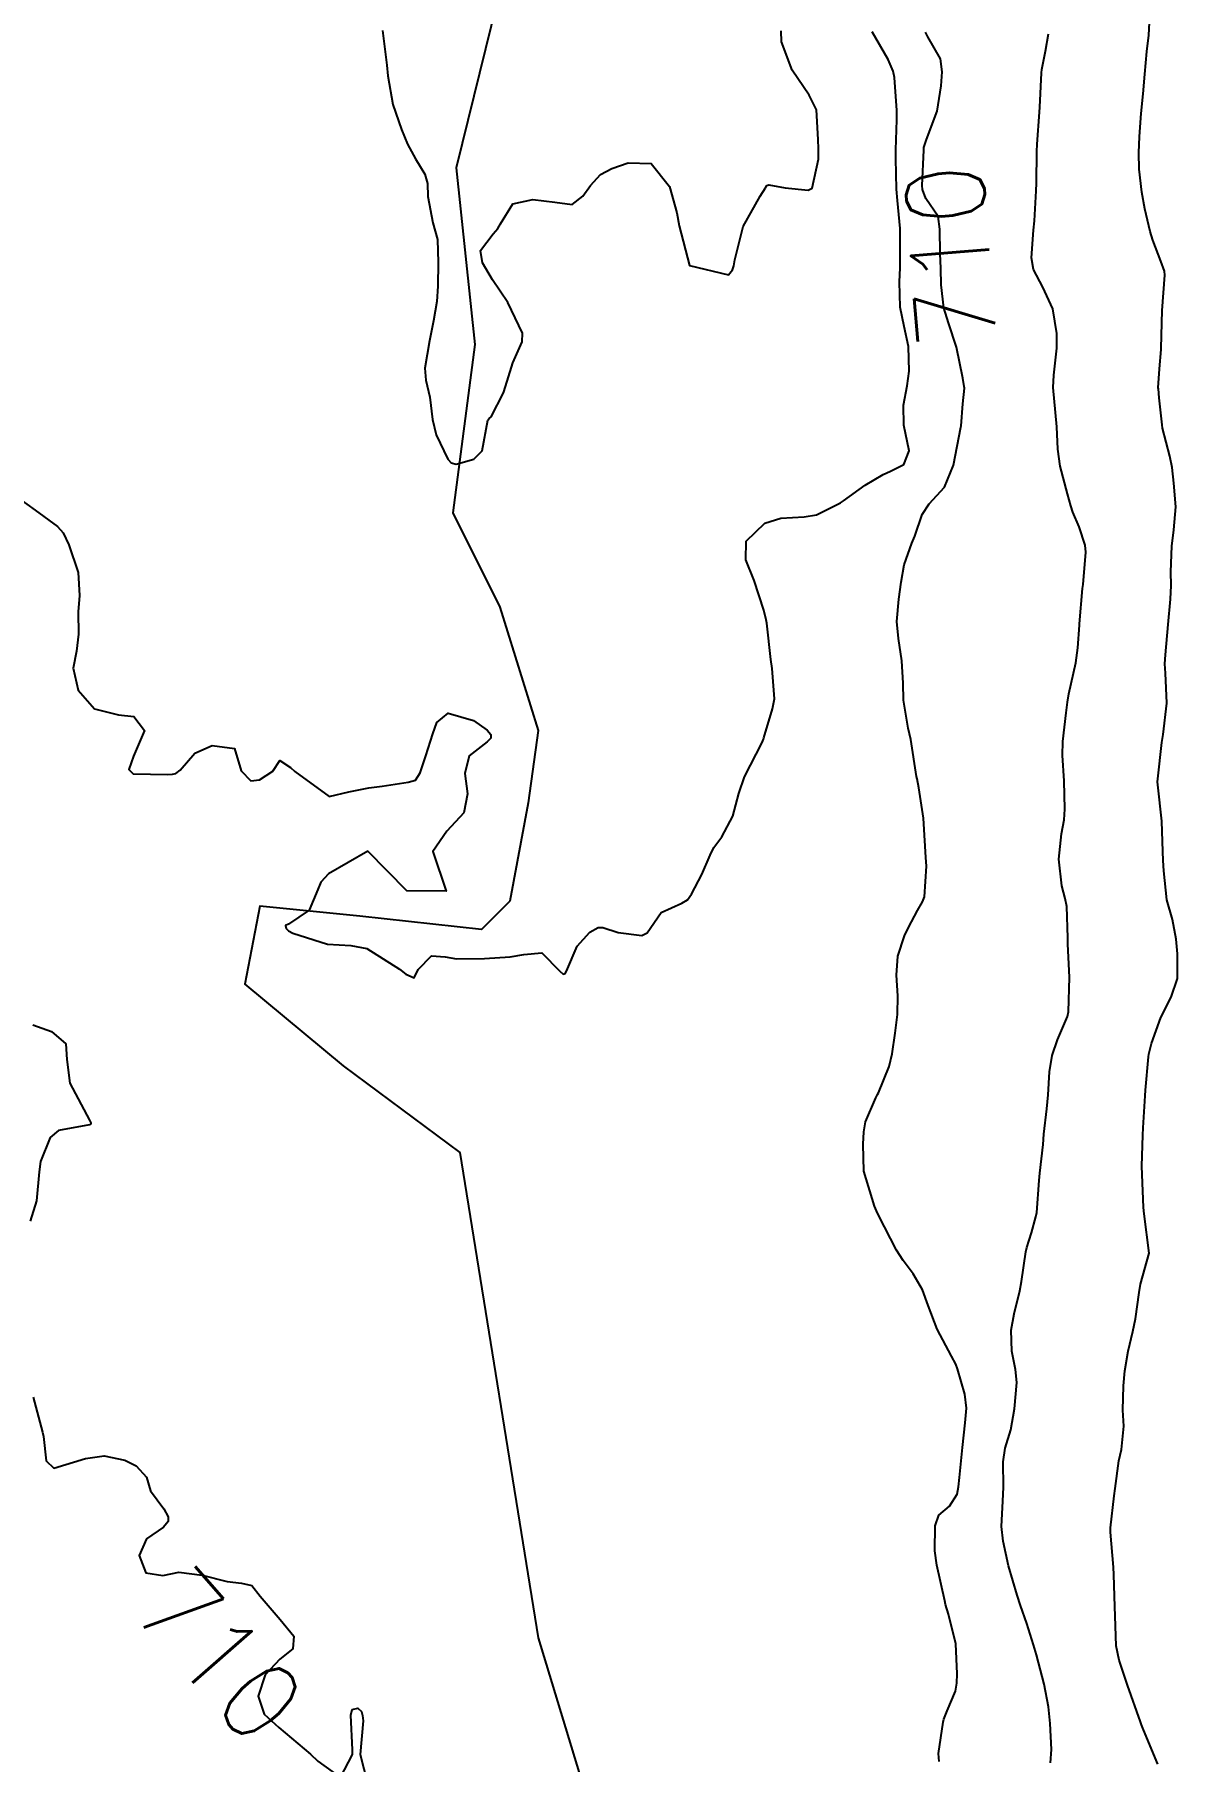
# Model space of a CAD drawing. Header units: metres. Extents: x 292545 to 299085, y 7450245 to 7463078.
# Drawn here: x 298772.6 to 298830.7, y 7450849.8 to 7450937.7 of the extents above; entities that cross this region are included whole.
import ezdxf
from ezdxf.enums import TextEntityAlignment as Align

# ---------------------------------------------------------------- set-up
doc = ezdxf.new("R2010")
doc.units = ezdxf.units.M
for name, color, linetype in [('Cotas', 45, 'Continuous'), ('Curvas de Nivel 1m', 11, 'Continuous'), ('Curvas de Nivel 5m', 15, 'Continuous'), ('Hidrografia', 140, 'Continuous')]:
    doc.layers.add(name, color=color, linetype=linetype)
doc.styles.add('Style-STANDARD', font='STANDARD.shx')

msp = doc.modelspace()

# ---------------------------------------------------------------- linework, layer by layer
at = {"layer": 'Curvas de Nivel 1m', "flags": 128}
for points, elevation in [([(298829.735, 7450849.682), (298829, 7450851.432), (298828.912, 7450851.691), (298828.86, 7450851.837), (298828.196, 7450853.698), (298827.772, 7450854.976), (298827.625, 7450855.704), (298827.573, 7450857.207), (298827.555, 7450857.705), (298827.49, 7450859.315), (298827.483, 7450859.706), (298827.335, 7450861.494), (298827.328, 7450861.708), (298827.511, 7450863.342), (298827.564, 7450863.706), (298827.753, 7450865.118), (298827.887, 7450865.703), (298828.008, 7450866.885), (298827.961, 7450867.702), (298827.982, 7450868.932), (298828.065, 7450869.702), (298828.23, 7450870.702), (298828.463, 7450871.698), (298828.602, 7450872.347), (298828.788, 7450873.695), (298828.859, 7450874.113), (298829.293, 7450875.69), (298829.037, 7450877.693), (298829, 7450878.01), (298828.932, 7450879.694), (298828.93, 7450880.112), (298828.973, 7450881.694), (298828.991, 7450882.072), (298829.087, 7450883.693), (298829.105, 7450883.984), (298829.265, 7450885.691), (298829.285, 7450885.82), (298829.42, 7450886.365), (298829.886, 7450887.683), (298830.41, 7450888.714), (298830.737, 7450889.671), (298830.733, 7450890.929), (298830.679, 7450891.672), (298830.486, 7450892.668), (298830.204, 7450893.679), (298830.049, 7450895.158), (298830.016, 7450895.683), (298829.995, 7450896.14), (298829.933, 7450897.684), (298829.737, 7450899.532), (298829.723, 7450899.688), (298829.73, 7450899.833), (298829.942, 7450901.685), (298830.008, 7450902.085), (298830.191, 7450903.681), (298830.122, 7450905.207), (298830.097, 7450905.683), (298830.123, 7450906.149), (298830.263, 7450907.681), (298830.39, 7450908.982), (298830.408, 7450909.679), (298830.399, 7450910.369), (298830.453, 7450911.679), (298830.56, 7450912.506), (298830.646, 7450913.676), (298830.557, 7450914.882), (298830.47, 7450915.68), (298830.357, 7450916.26), (298829.977, 7450917.687), (298829.95, 7450917.844), (298829.808, 7450919.229), (298829.766, 7450919.69), (298829.763, 7450919.741), (298829.828, 7450920.706), (298829.901, 7450921.689), (298829.901, 7450921.747), (298829.961, 7450923.679), (298830.095, 7450925.473), (298830.082, 7450925.678), (298829.898, 7450926.182), (298829.481, 7450927.259), (298829.349, 7450927.688), (298829.079, 7450928.847), (298828.915, 7450929.695), (298828.781, 7450930.867), (298828.771, 7450931.698), (298828.806, 7450932.532), (298828.896, 7450933.696), (298828.989, 7450934.692), (298829.074, 7450935.694), (298829.18, 7450936.848), (298829.274, 7450937.691), (298829.348, 7450938.992)], 712), ([(298771.749, 7450914.115), (298772.597, 7450913.51), (298773.728, 7450912.678), (298774.02, 7450912.347), (298774.314, 7450911.747), (298774.785, 7450910.339), (298774.854, 7450909.17), (298774.777, 7450908.339), (298774.805, 7450907.195), (298774.698, 7450906.34), (298774.523, 7450905.463), (298774.778, 7450904.339), (298775.619, 7450903.397), (298776.839, 7450903.087), (298777.614, 7450903.009), (298778.152, 7450902.295), (298777.59, 7450900.993), (298777.361, 7450900.312), (298777.581, 7450900.085), (298779.349, 7450900.051), (298779.58, 7450900.067), (298779.752, 7450900.107), (298779.982, 7450900.276), (298780.712, 7450901.148), (298781.596, 7450901.525), (298782.736, 7450901.385), (298783.085, 7450900.237), (298783.576, 7450899.737), (298784.018, 7450899.784), (298784.694, 7450900.219), (298785.039, 7450900.764), (298785.585, 7450900.407), (298785.814, 7450900.208), (298787.564, 7450898.94), (298788.564, 7450899.179), (298789.571, 7450899.384), (298790.264, 7450899.462), (298791.576, 7450899.656), (298791.945, 7450899.767), (298792.19, 7450900.131), (298792.474, 7450901.009), (298792.843, 7450902.121), (298793.036, 7450902.694), (298793.619, 7450903.178), (298794.907, 7450902.804), (298795.606, 7450902.316), (298795.78, 7450902.088), (298795.785, 7450901.904), (298795.599, 7450901.719), (298794.68, 7450901.011), (298794.467, 7450900.101), (298794.593, 7450899.075), (298794.419, 7450898.101), (298793.543, 7450897.163), (298792.833, 7450896.127), (298793.513, 7450894.12), (298791.513, 7450894.14), (298789.533, 7450896.16), (298787.521, 7450894.994), (298787.142, 7450894.569), (298786.976, 7450894.195), (298786.542, 7450893.154), (298785.486, 7450892.433), (298785.329, 7450892.368), (298785.377, 7450892.211), (298785.482, 7450892.105), (298785.706, 7450891.982), (298787.475, 7450891.416), (298788.655, 7450891.353), (298789.473, 7450891.205), (298791.141, 7450890.143), (298791.46, 7450889.89), (298791.88, 7450889.712), (298792.091, 7450890.134), (298792.775, 7450890.822), (298793.47, 7450890.78), (298794.034, 7450890.677), (298795.469, 7450890.691), (298796.773, 7450890.774), (298797.471, 7450890.885), (298798.39, 7450890.974), (298799.306, 7450890.042), (298799.461, 7450889.887), (298799.573, 7450889.927), (298799.633, 7450890.038), (298800.183, 7450891.325), (298800.834, 7450892.026), (298801.243, 7450892.266), (298801.487, 7450892.275), (298802.268, 7450892.012), (298803.481, 7450891.855), (298803.745, 7450891.996), (298804.452, 7450893.032), (298805.506, 7450893.501), (298805.802, 7450893.673), (298806.008, 7450893.965), (298806.522, 7450894.961), (298806.956, 7450895.956), (298807.143, 7450896.347), (298807.542, 7450896.874), (298808.107, 7450897.942), (298808.417, 7450899.091), (298808.704, 7450899.933), (298809.6, 7450901.676), (298809.668, 7450901.853), (298809.685, 7450901.919), (298810.128, 7450903.405), (298810.23, 7450903.914), (298810.11, 7450905.451), (298810.04, 7450905.916), (298809.829, 7450907.76), (298809.801, 7450907.919), (298809.68, 7450908.413), (298809.189, 7450909.928), (298808.761, 7450910.982), (298808.781, 7450911.934), (298809.732, 7450912.84), (298810.543, 7450913.103), (298811.736, 7450913.163), (298812.358, 7450913.272), (298813.591, 7450913.882), (298813.682, 7450913.943), (298813.745, 7450913.989), (298814.846, 7450914.775), (298815.765, 7450915.319), (298816.127, 7450915.487), (298816.809, 7450915.84), (298817.081, 7450916.536), (298816.807, 7450917.84), (298816.788, 7450918.855), (298816.981, 7450919.838), (298817.075, 7450920.587), (298817.04, 7450921.838), (298816.834, 7450922.859), (298816.628, 7450923.842), (298816.589, 7450925.136), (298816.621, 7450925.843), (298816.626, 7450927.122), (298816.614, 7450927.843), (298816.494, 7450929.278), (298816.438, 7450929.845), (298816.398, 7450931.404), (298816.403, 7450931.846), (298816.445, 7450933.378), (298816.449, 7450933.845), (298816.329, 7450935.526), (298816.268, 7450935.847), (298816.019, 7450936.456), (298815.189, 7450937.858)], 709), ([(298790.27, 7450937.918), (298790.496, 7450936.155), (298790.549, 7450935.611), (298790.806, 7450934.152), (298791.232, 7450932.885), (298791.54, 7450932.144), (298791.955, 7450931.386), (298792.427, 7450930.612), (298792.56, 7450930.131), (298792.585, 7450929.478), (298792.834, 7450928.126), (298793.065, 7450927.283), (298793.113, 7450926.122), (298793.082, 7450924.915), (298793.043, 7450924.122), (298792.874, 7450923.145), (298792.664, 7450922.128), (298792.431, 7450920.733), (298792.472, 7450920.13), (298792.685, 7450919.252), (298792.821, 7450918.125), (298793.007, 7450917.344), (298793.59, 7450916.113), (298793.77, 7450915.924), (298794.019, 7450915.857), (298794.918, 7450916.099), (298795.339, 7450916.533), (298795.629, 7450918.092), (298795.708, 7450918.177), (298795.796, 7450918.267), (298796.424, 7450919.474), (298796.615, 7450920.082), (298796.91, 7450921.002), (298797.389, 7450922.075), (298797.396, 7450922.526), (298796.659, 7450924.082), (298795.88, 7450925.234), (298795.358, 7450926.095), (298795.267, 7450926.729), (298795.908, 7450927.58), (298796.151, 7450927.847), (298796.282, 7450928.086), (298796.911, 7450929.098), (298797.932, 7450929.316), (298799.053, 7450929.182), (298799.923, 7450929.074), (298800.475, 7450929.487), (298800.867, 7450930.031), (298801.372, 7450930.595), (298801.946, 7450930.896), (298802.776, 7450931.182), (298803.95, 7450931.161), (298804.888, 7450929.98), (298805.253, 7450928.643), (298805.377, 7450927.975), (298805.893, 7450925.97), (298807.886, 7450925.489), (298808.088, 7450925.749), (298808.149, 7450925.946), (298808.203, 7450926.253), (298808.633, 7450927.939), (298809.491, 7450929.489), (298809.761, 7450929.923), (298809.83, 7450930.026), (298809.935, 7450930.07), (298810.766, 7450929.912), (298811.932, 7450929.8), (298812.136, 7450929.897), (298812.471, 7450931.376), (298812.462, 7450931.893), (298812.453, 7450932.378), (298812.356, 7450933.894), (298811.994, 7450934.624), (298811.133, 7450935.909), (298810.59, 7450937.351), (298810.558, 7450937.915)], 708), ([(298824.271, 7450849.747), (298824.317, 7450850.419), (298824.265, 7450851.747), (298824.171, 7450852.593), (298823.946, 7450853.751), (298823.557, 7450855.246), (298823.417, 7450855.756), (298823.069, 7450856.839), (298822.748, 7450857.763), (298822.572, 7450858.281), (298822.137, 7450859.77), (298821.86, 7450861.028), (298821.787, 7450861.773), (298821.846, 7450863.069), (298821.876, 7450863.773), (298821.863, 7450865.076), (298821.975, 7450865.772), (298822.251, 7450866.705), (298822.445, 7450867.768), (298822.557, 7450869.107), (298822.495, 7450869.767), (298822.303, 7450870.698), (298822.278, 7450871.77), (298822.423, 7450872.601), (298822.712, 7450873.766), (298822.796, 7450874.246), (298823.024, 7450875.763), (298823.074, 7450875.983), (298823.303, 7450876.73), (298823.533, 7450877.536), (298823.579, 7450877.757), (298823.7, 7450879.393), (298823.735, 7450879.756), (298823.895, 7450881.218), (298823.943, 7450881.754), (298824.091, 7450883.044), (298824.156, 7450883.752), (298824.229, 7450884.928), (298824.358, 7450885.751), (298824.625, 7450886.543), (298825.136, 7450887.743), (298825.197, 7450887.982), (298825.249, 7450889.733), (298825.162, 7450891.417), (298825.158, 7450891.735), (298825.1, 7450893.337), (298825.028, 7450893.737), (298824.857, 7450894.395), (298824.7, 7450895.742), (298824.837, 7450897.031), (298824.969, 7450897.739), (298825.008, 7450898.291), (298824.968, 7450899.739), (298824.881, 7450901.026), (298824.9, 7450901.741), (298825.079, 7450903.2), (298825.137, 7450903.737), (298825.207, 7450904.159), (298825.56, 7450905.731), (298825.661, 7450906.506), (298825.747, 7450907.654), (298825.75, 7450907.729), (298825.911, 7450909.516), (298825.937, 7450909.728), (298826.078, 7450911.368), (298826.038, 7450911.727), (298825.732, 7450912.666), (298825.416, 7450913.411), (298825.311, 7450913.736), (298825.148, 7450914.343), (298824.764, 7450915.745), (298824.645, 7450916.61), (298824.602, 7450917.748), (298824.536, 7450918.485), (298824.412, 7450919.751), (298824.444, 7450920.372), (298824.595, 7450921.749), (298824.599, 7450922.497), (298824.392, 7450923.752), (298823.879, 7450924.852), (298823.414, 7450925.765), (298823.307, 7450926.358), (298823.41, 7450927.765), (298823.454, 7450928.229), (298823.552, 7450929.764), (298823.555, 7450930.148), (298823.577, 7450931.764), (298823.594, 7450932.136), (298823.71, 7450933.763), (298823.727, 7450934.023), (298823.82, 7450935.762), (298823.839, 7450935.937), (298824.024, 7450936.879), (298824.174, 7450937.758)], 711)]:
    msp.add_lwpolyline(points, dxfattribs=dict(at, elevation=elevation))
at = {"layer": 'Curvas de Nivel 5m', "elevation": 710, "flags": 128}
for points in [[(298818.6, 7450849.814), (298818.58, 7450850.221), (298818.806, 7450851.812), (298818.845, 7450851.972), (298819.012, 7450852.39), (298819.443, 7450853.39), (298819.51, 7450853.805), (298819.519, 7450854.284), (298819.454, 7450855.804), (298819.076, 7450857.319), (298818.935, 7450857.811), (298818.895, 7450858.001), (298818.49, 7450859.816), (298818.381, 7450860.547), (298818.399, 7450861.817), (298818.583, 7450862.363), (298819.138, 7450862.813), (298819.532, 7450863.42), (298819.599, 7450863.803), (298819.634, 7450864.279), (298819.8, 7450865.801), (298819.936, 7450867.055), (298820, 7450867.798), (298819.919, 7450868.508), (298819.536, 7450869.805), (298819.452, 7450870.034), (298819.229, 7450870.44), (298818.513, 7450871.817), (298818.048, 7450873.035), (298817.753, 7450873.825), (298817.281, 7450874.639), (298816.767, 7450875.317), (298816.443, 7450875.838), (298815.526, 7450877.633), (298815.422, 7450877.849), (298815.317, 7450878.091), (298814.772, 7450879.859), (298814.738, 7450881.241), (298814.778, 7450881.859), (298814.857, 7450882.372), (298815.389, 7450883.599), (298815.471, 7450883.77), (298815.511, 7450883.849), (298816.06, 7450885.19), (298816.213, 7450885.842), (298816.374, 7450886.889), (298816.488, 7450887.839), (298816.499, 7450888.787), (298816.444, 7450889.84), (298816.509, 7450890.803), (298816.848, 7450891.836), (298817.051, 7450892.273), (298817.502, 7450893.128), (298817.761, 7450893.576), (298817.864, 7450893.826), (298817.969, 7450895.385), (298817.935, 7450895.826), (298817.833, 7450897.544), (298817.815, 7450897.827), (298817.576, 7450899.369), (298817.485, 7450899.831), (298817.46, 7450899.956), (298817.16, 7450901.834), (298817.038, 7450902.406), (298816.799, 7450903.838), (298816.771, 7450904.703), (298816.709, 7450905.839), (298816.536, 7450906.97), (298816.456, 7450907.842), (298816.56, 7450908.971), (298816.679, 7450909.84), (298816.83, 7450910.72), (298817.213, 7450911.835), (298817.372, 7450912.188), (298817.738, 7450913.292), (298818.101, 7450913.825), (298818.883, 7450914.687), (298819.342, 7450915.806), (298819.718, 7450917.727), (298819.728, 7450917.801), (298819.804, 7450918.917), (298819.889, 7450919.722), (298819.885, 7450919.799), (298819.819, 7450920.221), (298819.491, 7450921.805), (298819.08, 7450923.037), (298818.839, 7450923.815), (298818.713, 7450924.985), (298818.696, 7450925.818), (298818.657, 7450926.575), (298818.645, 7450927.819), (298818.553, 7450928.454), (298817.928, 7450929.38), (298817.753, 7450929.832), (298817.737, 7450930.031), (298817.819, 7450931.831), (298817.835, 7450931.96), (298817.968, 7450932.384), (298818.498, 7450933.822), (298818.709, 7450935.113), (298818.765, 7450935.819), (298818.678, 7450936.479), (298818.031, 7450937.594), (298817.92, 7450937.831)], [(298772.474, 7450887.318), (298773.422, 7450886.979), (298774.15, 7450886.343), (298774.203, 7450885.544), (298774.353, 7450884.34), (298775.365, 7450882.46), (298775.426, 7450882.329), (298775.426, 7450882.266), (298775.362, 7450882.219), (298773.774, 7450881.931), (298773.355, 7450881.583), (298772.865, 7450880.357), (298772.803, 7450879.824), (298772.665, 7450878.36), (298772.345, 7450877.327)], [(298772.495, 7450868.367), (298772.966, 7450866.572), (298773.011, 7450866.362), (298773.161, 7450865.123), (298773.548, 7450864.745), (298775.162, 7450865.242), (298776.109, 7450865.375), (298777.161, 7450865.153), (298777.731, 7450864.873), (298778.262, 7450864.293), (298778.457, 7450863.601), (298779.137, 7450862.685), (298779.365, 7450862.278), (298779.37, 7450862.037), (298779.125, 7450861.75), (298778.266, 7450861.143), (298777.886, 7450860.298), (298778.223, 7450859.422), (298779.093, 7450859.287), (298779.909, 7450859.458), (298781.093, 7450859.308), (298782.365, 7450858.973), (298783.09, 7450858.901), (298783.623, 7450858.767), (298784.046, 7450858.226), (298785.065, 7450857.043), (298785.753, 7450856.203), (298785.705, 7450855.544), (298785.041, 7450855.027), (298784.294, 7450854.221), (298783.94, 7450853.145), (298784.241, 7450852.222), (298785.003, 7450851.555), (298786.604, 7450850.194), (298786.979, 7450849.842), (298788.14, 7450849.01), (298788.75, 7450850.172), (298788.747, 7450850.412), (298788.657, 7450852.174), (298788.729, 7450852.46), (298789.016, 7450852.528), (298789.203, 7450852.355), (298789.26, 7450852.166), (298789.281, 7450851.894), (298789.139, 7450850.168), (298789.515, 7450848.708)]]:
    msp.add_lwpolyline(points, dxfattribs=at)
at = {"layer": 'Hidrografia'}
msp.add_lwpolyline([(298769.959, 7451002.166), (298772.57, 7450994.648), (298778.627, 7450988.944), (298792.815, 7450977.317), (298796.622, 7450971.008), (298797.92, 7450964.267), (298794.199, 7450953.354), (298795.929, 7450945.8), (298796.102, 7450939.405), (298794.026, 7450930.927), (298794.978, 7450921.934), (298793.853, 7450913.372), (298796.24, 7450908.566), (298798.19, 7450902.299), (298797.682, 7450898.607), (298796.75, 7450893.61), (298795.308, 7450892.171), (298789.118, 7450892.848), (298784.03, 7450893.356), (298783.267, 7450889.376), (298788.27, 7450885.226), (298794.205, 7450880.822), (298798.196, 7450856.109), (298805.827, 7450830.969)], dxfattribs=at)

# ---------------------------------------------------------------- texts
at = {"layer": 'Cotas', "style": 'Style-STANDARD'}
for rotation, p in [(94.53941, (298819.175, 7450926.455, 710)), (311.14485, (298782.002, 7450855.25, 710))]:
    msp.add_text('710', height=4, rotation=rotation, dxfattribs=at).set_placement(p, align=Align.MIDDLE_CENTER)

doc.saveas('drawing.dxf')
